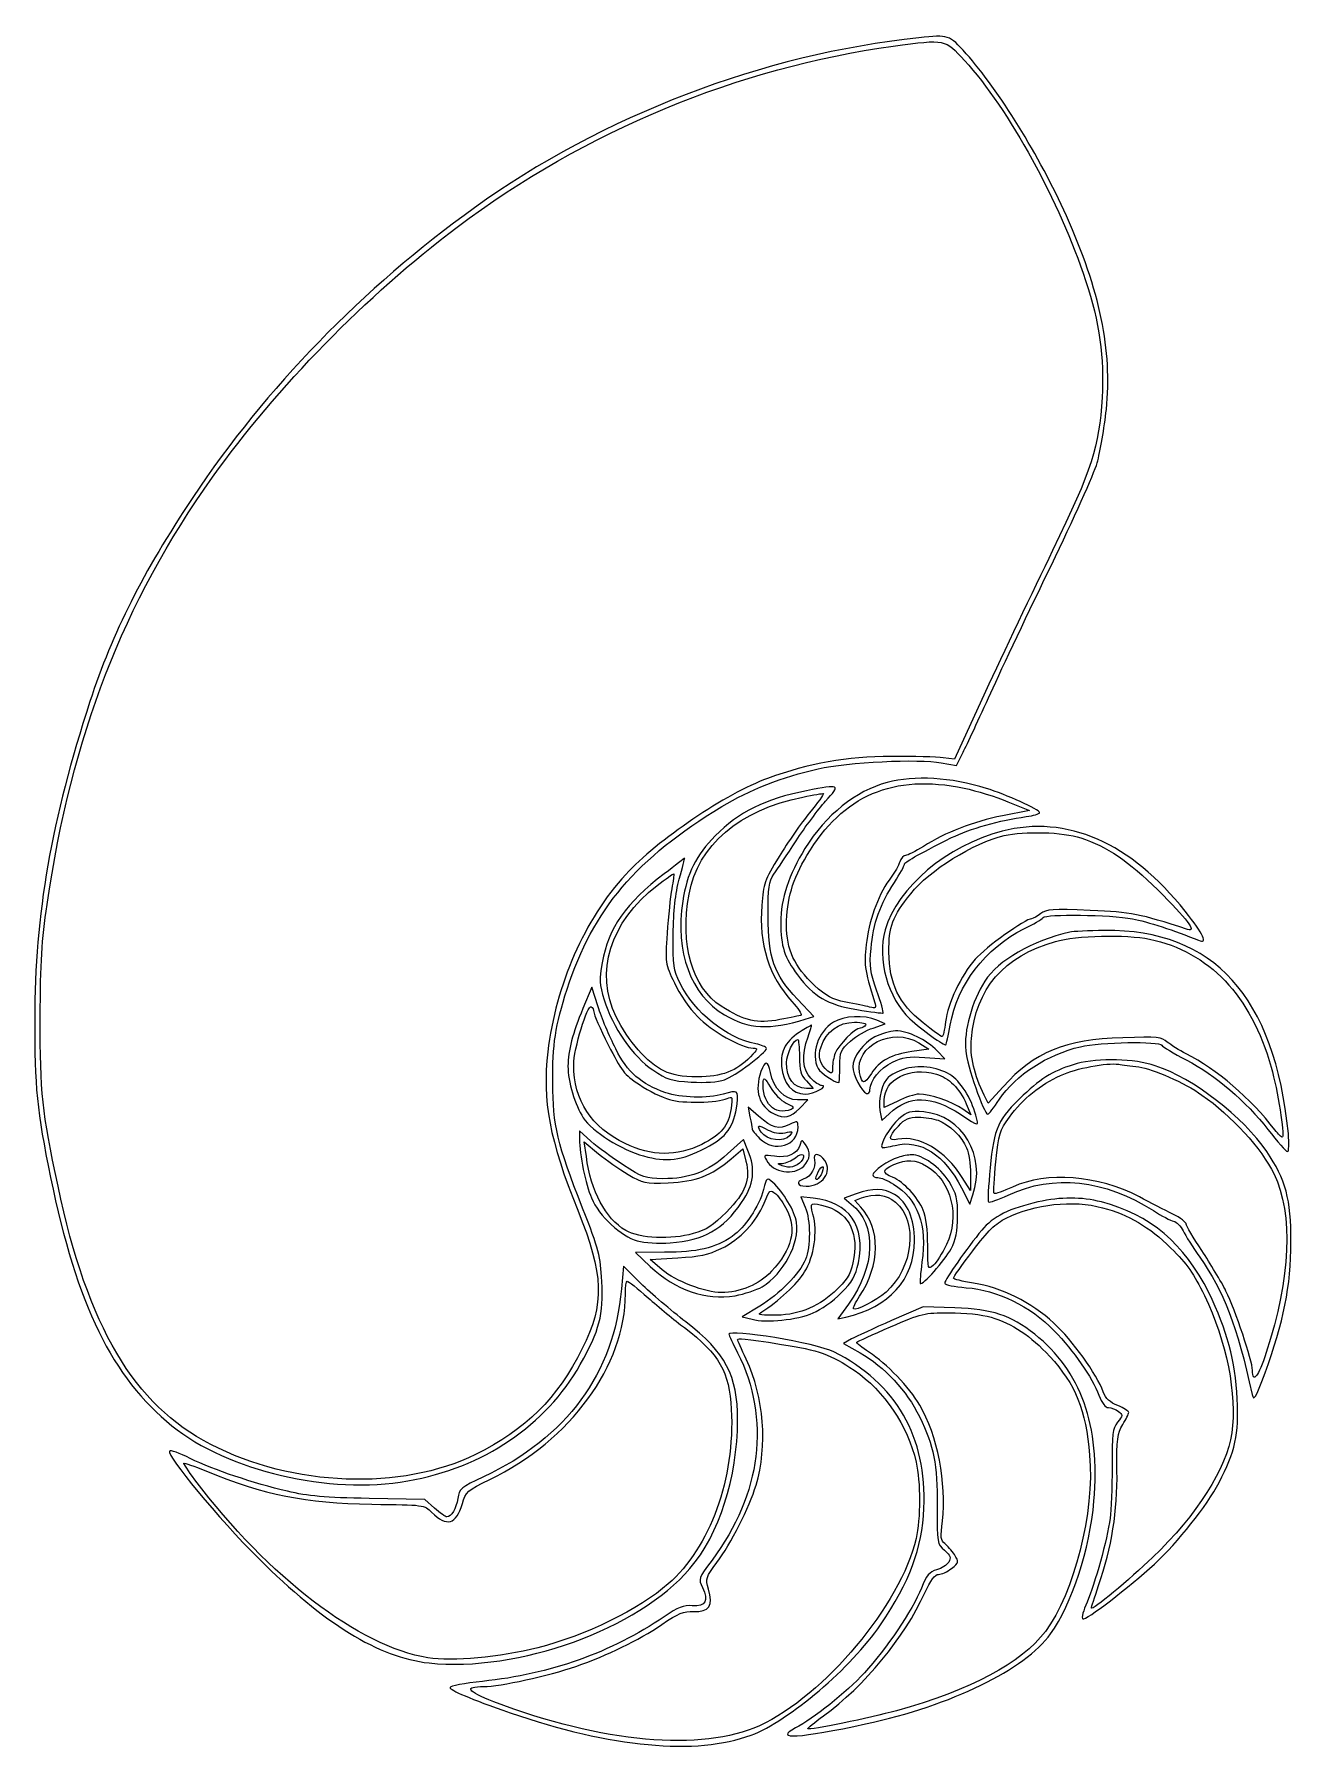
# Model space of a CAD drawing. Extents: x 31 to 468, y 202 to 801.
import ezdxf

# ---------------------------------------------------------------- set-up
doc = ezdxf.new("R2010")
doc.units = 0
doc.layers.add('Layer_1', color=7, linetype='CONTINUOUS')

msp = doc.modelspace()

# ---------------------------------------------------------------- linework, layer by layer
at = {"layer": 'Layer_1', "color": 7}
for points in [[(338.146448, 799.598924), (338.146448, 799.598924)], [(354.046448, 791.698924), (354.046448, 791.698924)], [(361.346448, 572.298924), (350.546448, 548.798924), (346.646448, 549.298924)], [(345.946448, 547.498924), (351.246448, 546.598924), (353.546448, 551.198924)], [(327.146448, 540.698924), (327.146448, 540.698924)], [(353.946448, 538.698924), (353.946448, 538.698924)], [(299.146448, 537.798924), (299.146448, 537.798924)], [(369.146448, 533.998924), (376.646448, 530.898924), (367.246448, 529.098924)], [(300.146448, 530.098924), (300.146448, 530.098924)], [(367.146448, 523.698924), (367.146448, 523.698924)], [(394.446448, 521.398924), (394.446448, 521.398924)], [(249.646448, 508.898924), (249.646448, 508.898924)], [(252.246448, 503.698924), (252.246448, 503.698924)], [(390.646448, 488.598924), (390.646448, 488.598924)], [(418.346448, 486.198924), (418.346448, 486.198924)], [(226.646448, 462.698924), (224.446448, 469.498924), (221.346448, 462.098924), (221.346448, 462.098924)], [(225.146448, 460.898924), (225.146448, 460.898924)], [(298.646448, 458.398924), (301.646448, 459.298924), (295.946448, 465.298924)], [(308.446448, 457.298924), (308.446448, 457.298924)], [(319.646448, 456.298924), (319.646448, 456.298924)], [(322.246448, 455.298924), (326.446448, 456.698924), (323.546448, 457.998924)], [(297.546448, 454.398924), (297.546448, 454.398924)], [(322.846448, 452.198924), (322.846448, 452.198924)], [(338.146448, 450.098924), (341.646448, 447.898924), (335.746448, 447.098924)], [(338.146448, 450.098924), (338.146448, 450.098924)], [(296.646448, 445.398924), (296.646448, 445.398924)], [(340.246448, 445.098924), (347.246448, 444.598924), (344.546448, 447.398924)], [(393.146448, 442.898924), (393.146448, 442.898924)], [(283.246448, 440.198924), (283.246448, 440.198924)], [(332.846448, 440.898924), (332.846448, 440.898924)], [(344.246448, 439.298924), (344.246448, 439.298924)], [(414.646448, 441.798924), (414.646448, 441.798924)], [(299.046448, 436.898924), (301.446448, 434.298924), (299.046448, 434.298924)], [(367.446448, 434.898924), (362.246448, 429.198924), (360.846448, 431.998924)], [(282.446448, 424.598924), (278.846448, 427.798924), (279.446448, 424.398924), (279.446448, 424.398924)], [(292.046448, 429.198924), (292.046448, 429.198924)], [(296.646448, 427.298924), (299.546448, 430.298924), (295.946448, 430.298924)], [(324.646448, 426.598924), (325.246448, 423.098924), (327.946448, 425.598924)], [(330.846448, 429.898924), (326.146448, 427.598924), (326.146448, 430.198924)], [(354.646448, 428.898924), (356.246448, 425.098924), (353.446448, 427.098924)], [(224.146448, 415.898924), (220.146448, 419.498924), (220.146448, 416.698924), (220.146448, 416.698924)], [(285.746448, 419.798924), (285.746448, 419.798924)], [(331.246448, 423.698924), (331.246448, 423.698924)], [(344.846448, 423.198924), (344.846448, 423.198924)], [(222.546448, 410.598924), (221.846448, 415.698924), (226.746448, 411.598924)], [(278.746448, 412.698924), (277.146448, 416.498924), (271.646448, 411.498924)], [(272.846448, 409.798924), (276.946448, 413.298924), (278.046448, 408.998924)], [(296.746448, 414.498924), (296.746448, 414.498924)], [(297.246448, 408.898924), (297.246448, 408.898924)], [(301.846448, 409.398924), (301.846448, 409.398924)], [(330.946448, 410.298924), (330.946448, 410.298924)], [(340.846448, 407.298924), (340.846448, 407.298924)], [(237.046448, 404.398924), (237.046448, 404.398924)], [(304.146448, 404.298924), (304.146448, 404.298924)], [(356.146448, 404.598924), (356.146448, 398.798924), (353.246448, 403.298924)], [(284.146448, 399.098924), (284.146448, 399.098924)], [(301.446448, 396.098924), (297.146448, 396.598924), (298.646448, 392.998924), (298.646448, 392.998924)], [(316.346448, 397.598924), (312.146448, 396.098924), (314.646448, 394.098924)], [(317.946448, 392.998924), (315.846448, 395.298924), (318.246448, 396.198924)], [(316.346448, 397.598924), (316.346448, 397.598924)], [(352.946448, 399.698924), (355.846448, 393.998924), (356.946448, 397.298924)], [(292.246448, 392.098924), (292.246448, 392.098924)], [(306.346448, 393.098924), (306.346448, 393.098924)], [(330.046448, 394.698924), (330.046448, 394.698924)], [(379.546448, 394.798924), (379.546448, 394.798924)], [(402.046448, 392.798924), (402.046448, 392.798924)], [(249.746448, 377.298924), (239.646448, 377.198924), (244.746448, 372.398924)], [(241.546448, 366.398924), (235.446448, 372.498924), (234.746448, 364.598924), (234.746448, 364.598924)], [(248.946448, 371.198924), (244.746448, 374.798924), (254.346448, 375.398924)], [(244.046448, 361.498924), (244.046448, 361.498924)], [(313.646448, 359.298924), (309.946448, 354.198924), (312.746448, 354.798924)], [(282.846448, 358.598924), (276.746448, 354.898924), (280.146448, 353.998924)], [(350.646448, 357.998924), (339.646448, 358.398924), (328.646448, 353.598924), (328.646448, 353.598924)], [(363.246448, 354.698924), (363.246448, 354.698924)], [(272.146448, 348.798924), (272.146448, 348.798924)], [(314.746448, 347.198924), (311.946448, 345.598924), (317.746448, 342.298924)], [(290.346448, 345.298924), (290.346448, 345.298924)], [(169.746448, 288.298924), (166.346448, 291.298924), (147.046448, 291.698924)]]:
    msp.add_lwpolyline(points, dxfattribs=at)
for points in [[(177.646448, 733.798924), (221.946448, 767.198924), (275.546448, 789.398924), (329.246448, 796.698924)], [(338.146448, 799.598924), (284.146448, 793.998924), (228.046448, 772.498924), (183.646448, 740.498924)], [(329.246448, 796.698924), (347.646448, 799.198924), (347.046448, 799.298924), (354.046448, 791.698924)], [(354.646448, 794.098924), (348.546448, 800.798924), (348.646448, 800.698924), (338.146448, 799.598924)], [(354.046448, 791.698924), (369.346448, 774.998924), (387.346448, 742.298924), (396.146448, 715.198924)], [(389.446448, 737.698924), (380.146448, 758.498924), (365.946448, 781.398924), (354.646448, 794.098924)], [(183.646448, 740.498924), (144.746448, 712.498924), (111.046448, 677.898924), (85.746448, 639.798924)], [(403.346448, 670.398924), (405.446448, 690.798924), (401.146448, 711.798924), (389.446448, 737.698924)], [(92.546448, 646.798924), (114.946448, 678.198924), (145.946448, 709.898924), (177.646448, 733.798924)], [(396.146448, 715.198924), (400.946448, 700.598924), (402.646448, 688.398924), (401.846448, 674.498924)], [(401.846448, 674.498924), (400.846448, 657.198924), (398.446448, 649.898924), (384.646448, 621.298924)], [(400.146448, 651.798924), (401.246448, 655.698924), (402.646448, 663.998924), (403.346448, 670.398924)], [(35.046448, 498.198924), (43.646448, 557.098924), (61.446448, 603.098924), (92.546448, 646.798924)], [(384.246448, 616.298924), (391.846448, 631.998924), (399.046448, 647.998924), (400.146448, 651.798924)], [(85.746448, 639.798924), (68.146448, 613.498924), (57.946448, 593.098924), (49.946448, 568.798924)], [(384.646448, 621.298924), (377.746448, 607.298924), (367.346448, 585.198924), (361.346448, 572.298924)], [(363.146448, 571.798924), (367.146448, 580.598924), (376.646448, 600.598924), (384.246448, 616.298924)], [(49.946448, 568.798924), (36.546448, 527.998924), (30.746448, 494.698924), (30.746448, 458.298924)], [(353.546448, 551.198924), (354.846448, 553.698924), (359.146448, 562.998924), (363.146448, 571.798924)], [(269.646448, 532.298924), (279.246448, 538.098924), (290.646448, 542.598924), (303.146448, 545.398924)], [(328.646448, 549.698924), (312.946448, 549.698924), (300.146448, 547.398924), (285.546448, 542.098924)], [(303.146448, 545.398924), (313.246448, 547.798924), (338.246448, 548.998924), (345.946448, 547.498924)], [(346.646448, 549.298924), (344.446448, 549.598924), (336.346448, 549.798924), (328.646448, 549.698924)], [(285.546448, 542.098924), (271.346448, 536.998924), (247.046448, 520.498924), (236.246448, 508.698924)], [(327.146448, 540.698924), (316.146448, 537.698924), (305.946448, 529.498924), (298.546448, 517.698924)], [(305.746448, 534.198924), (311.046448, 539.998924), (310.846448, 540.098924), (299.146448, 537.798924)], [(299.246448, 515.298924), (311.746448, 536.298924), (329.246448, 543.798924), (353.946448, 538.698924)], [(361.646448, 538.598924), (349.246448, 542.498924), (336.646448, 543.198924), (327.146448, 540.698924)], [(353.946448, 538.698924), (358.146448, 537.798924), (365.046448, 535.698924), (369.146448, 533.998924)], [(258.246448, 501.798924), (261.346448, 518.798924), (275.646448, 531.098924), (297.846448, 535.598924)], [(299.146448, 537.798924), (284.546448, 534.898924), (275.646448, 530.498924), (267.346448, 522.098924)], [(295.446448, 520.398924), (298.546448, 525.098924), (303.146448, 531.298924), (305.746448, 534.198924)], [(297.846448, 535.598924), (301.546448, 536.398924), (304.746448, 536.898924), (304.946448, 536.798924)], [(304.946448, 536.798924), (305.146448, 536.598924), (302.946448, 533.598924), (300.146448, 530.098924)], [(380.146448, 530.198924), (380.146448, 531.198924), (368.346448, 536.598924), (361.646448, 538.598924)], [(215.846448, 468.798924), (224.946448, 496.698924), (239.946448, 514.298924), (269.646448, 532.298924)], [(300.146448, 530.098924), (297.346448, 526.698924), (292.546448, 519.798924), (289.546448, 514.898924)], [(367.246448, 529.098924), (356.946448, 526.998924), (347.446448, 523.398924), (339.746448, 518.398924)], [(349.546448, 521.498924), (355.546448, 524.498924), (366.546448, 527.598924), (375.446448, 528.798924)], [(430.746448, 495.898924), (411.946448, 519.698924), (389.446448, 529.598924), (367.146448, 523.698924)], [(375.446448, 528.798924), (378.046448, 529.098924), (380.146448, 529.798924), (380.146448, 530.198924)], [(267.346448, 522.098924), (260.746448, 515.498924), (257.546448, 508.998924), (256.046448, 499.398924)], [(367.146448, 523.698924), (347.846448, 518.698924), (330.846448, 504.298924), (326.446448, 489.398924)], [(333.146448, 512.198924), (333.146448, 512.998924), (337.046448, 515.198924), (349.546448, 521.498924)], [(335.346448, 501.998924), (341.746448, 510.098924), (357.146448, 519.698924), (367.846448, 522.198924)], [(367.846448, 522.198924), (374.746448, 523.798924), (388.346448, 523.498924), (394.446448, 521.398924)], [(394.446448, 521.398924), (403.546448, 518.398924), (411.046448, 513.398924), (421.246448, 503.298924)], [(289.546448, 514.898924), (284.446448, 506.598924), (284.146448, 505.598924), (283.546448, 497.898924)], [(287.746448, 508.798924), (288.946448, 510.498924), (292.446448, 515.698924), (295.446448, 520.398924)], [(298.546448, 517.698924), (292.946448, 508.698924), (290.146448, 500.198924), (290.146448, 491.998924)], [(292.146448, 491.098924), (292.146448, 499.798924), (294.246448, 507.098924), (299.246448, 515.298924)], [(333.546448, 515.298924), (332.846448, 515.298924), (331.946448, 514.298924), (331.546448, 513.098924)], [(339.746448, 518.398924), (336.946448, 516.698924), (334.246448, 515.298924), (333.546448, 515.298924)], [(249.646448, 508.898924), (236.246448, 498.698924), (230.246448, 490.198924), (228.046448, 477.998924)], [(247.146448, 504.798924), (250.146448, 507.198924), (252.746448, 508.998924), (252.946448, 508.898924)], [(256.746448, 514.298924), (256.646448, 514.298924), (253.546448, 511.898924), (249.646448, 508.898924)], [(252.946448, 508.898924), (253.046448, 508.698924), (252.746448, 506.398924), (252.246448, 503.698924)], [(254.846448, 507.098924), (255.946448, 510.998924), (256.746448, 514.298924), (256.746448, 514.298924)], [(285.746448, 494.298924), (285.746448, 504.298924), (285.946448, 506.198924), (287.746448, 508.798924)], [(331.546448, 513.098924), (331.146448, 511.798924), (329.846448, 509.398924), (328.546448, 507.798924)], [(329.646448, 505.898924), (331.546448, 508.898924), (333.146448, 511.698924), (333.146448, 512.198924)], [(236.246448, 508.698924), (221.846448, 492.998924), (211.946448, 470.398924), (209.146448, 446.998924)], [(232.946448, 459.198924), (225.346448, 474.698924), (230.746448, 492.098924), (247.146448, 504.798924)], [(252.246448, 503.698924), (251.746448, 500.998924), (251.046448, 494.098924), (250.646448, 488.298924)], [(252.746448, 487.798924), (252.846448, 496.098924), (253.546448, 501.998924), (254.846448, 507.098924)], [(328.546448, 507.798924), (324.446448, 502.398924), (321.146448, 493.898924), (320.046448, 485.698924)], [(321.546448, 482.998924), (322.246448, 491.498924), (324.746448, 498.598924), (329.646448, 505.898924)], [(421.246448, 503.298924), (431.346448, 493.298924), (435.046448, 488.498924), (431.546448, 489.598924)], [(32.646448, 458.798924), (32.746448, 478.298924), (33.146448, 485.698924), (35.046448, 498.198924)], [(256.046448, 499.398924), (253.346448, 481.698924), (258.846448, 466.798924), (270.546448, 459.898924)], [(269.446448, 462.898924), (259.346448, 469.298924), (255.046448, 484.398924), (258.246448, 501.798924)], [(283.546448, 497.898924), (282.446448, 484.598924), (286.146448, 472.998924), (294.046448, 464.498924)], [(327.746448, 481.698924), (327.646448, 490.598924), (328.946448, 493.998924), (335.346448, 501.998924)], [(295.946448, 465.298924), (287.746448, 473.998924), (285.746448, 479.698924), (285.746448, 494.298924)], [(290.146448, 491.998924), (290.146448, 483.698924), (291.446448, 479.698924), (295.946448, 473.798924)], [(301.846448, 470.098924), (294.846448, 476.698924), (292.146448, 482.498924), (292.146448, 491.098924)], [(377.346448, 493.298924), (375.246448, 493.298924), (361.346448, 483.298924), (357.746448, 479.198924)], [(374.646448, 489.798924), (377.946448, 491.398924), (380.946448, 493.098924), (381.346448, 493.698924)], [(380.546448, 495.098924), (379.346448, 494.098924), (377.946448, 493.298924), (377.346448, 493.298924)], [(397.746448, 496.198924), (384.346448, 496.698924), (382.546448, 496.598924), (380.546448, 495.098924)], [(381.346448, 493.698924), (382.246448, 494.998924), (404.646448, 494.698924), (412.446448, 493.298924)], [(431.546448, 489.598924), (414.646448, 495.098924), (412.346448, 495.498924), (397.746448, 496.198924)], [(412.446448, 493.298924), (417.446448, 492.298924), (427.146448, 489.198924), (435.446448, 485.798924)], [(435.446448, 485.798924), (438.746448, 484.398924), (437.246448, 487.798924), (430.746448, 495.898924)], [(250.646448, 488.298924), (249.946448, 477.898924), (249.946448, 477.698924), (253.146448, 470.998924)], [(255.046448, 470.998924), (252.846448, 475.298924), (252.646448, 476.998924), (252.746448, 487.798924)], [(320.046448, 485.698924), (318.946448, 477.798924), (319.146448, 475.698924), (322.746448, 464.398924)], [(326.446448, 489.398924), (323.546448, 479.398924), (327.346448, 465.598924), (335.046448, 458.498924)], [(349.046448, 456.298924), (351.446448, 470.198924), (361.346448, 483.098924), (374.646448, 489.798924)], [(356.446448, 451.698924), (357.846448, 468.798924), (367.746448, 480.298924), (385.646448, 485.398924)], [(390.646448, 488.598924), (377.646448, 485.698924), (365.746448, 478.798924), (361.046448, 471.598924)], [(385.646448, 485.398924), (392.746448, 487.498924), (410.346448, 487.898924), (418.346448, 486.198924)], [(402.746448, 489.198924), (397.146448, 489.098924), (391.746448, 488.898924), (390.646448, 488.598924)], [(466.646448, 418.598924), (461.846448, 466.298924), (440.746448, 489.598924), (402.746448, 489.198924)], [(418.346448, 486.198924), (439.146448, 481.798924), (453.546448, 466.698924), (460.646448, 441.698924)], [(323.446448, 468.398924), (321.246448, 474.698924), (320.946448, 476.798924), (321.546448, 482.998924)], [(339.646448, 457.098924), (331.146448, 463.798924), (327.846448, 470.698924), (327.746448, 481.698924)], [(357.746448, 479.198924), (352.746448, 473.498924), (348.246448, 463.898924), (347.446448, 457.398924)], [(228.046448, 477.998924), (226.946448, 472.098924), (227.046448, 470.598924), (228.746448, 465.098924)], [(295.946448, 473.798924), (301.746448, 466.198924), (306.246448, 463.498924), (316.546448, 461.698924)], [(210.846448, 436.298924), (210.746448, 449.598924), (211.746448, 455.998924), (215.846448, 468.798924)], [(253.146448, 470.998924), (254.846448, 467.298924), (258.446448, 461.998924), (261.146448, 459.298924)], [(281.446448, 449.798924), (271.346448, 451.698924), (260.146448, 460.698924), (255.046448, 470.998924)], [(312.746448, 464.298924), (307.946448, 465.298924), (305.946448, 466.398924), (301.846448, 470.098924)], [(325.746448, 460.498924), (325.946448, 460.698924), (324.946448, 464.298924), (323.446448, 468.398924)], [(361.046448, 471.598924), (356.646448, 464.498924), (353.746448, 454.298924), (354.446448, 447.398924)], [(221.346448, 462.098924), (217.746448, 453.498924), (216.246448, 447.398924), (216.146448, 441.998924)], [(218.146448, 442.498924), (218.146448, 447.898924), (222.946448, 463.598924), (224.246448, 462.698924)], [(224.246448, 462.698924), (224.746448, 462.398924), (225.146448, 461.598924), (225.146448, 460.898924)], [(225.146448, 460.898924), (225.146448, 460.098924), (227.346448, 454.998924), (230.146448, 449.498924)], [(232.746448, 448.098924), (230.546448, 452.398924), (227.846448, 458.898924), (226.646448, 462.698924)], [(228.746448, 465.098924), (231.546448, 455.798924), (238.846448, 445.198924), (245.646448, 440.698924)], [(289.846448, 458.198924), (281.846448, 456.698924), (277.546448, 457.698924), (269.446448, 462.898924)], [(294.046448, 464.498924), (296.146448, 462.098924), (297.546448, 460.098924), (297.246448, 459.798924)], [(321.046448, 462.598924), (319.746448, 462.898924), (315.946448, 463.698924), (312.746448, 464.298924)], [(316.546448, 461.698924), (321.346448, 460.898924), (325.546448, 460.398924), (325.746448, 460.498924)], [(322.746448, 464.398924), (323.346448, 462.198924), (323.246448, 462.098924), (321.046448, 462.598924)], [(30.746448, 458.298924), (30.646448, 435.098924), (31.546448, 426.398924), (36.246448, 403.298924)], [(38.846448, 400.298924), (33.246448, 426.598924), (32.646448, 432.498924), (32.646448, 458.798924)], [(249.446448, 440.398924), (243.846448, 443.098924), (236.946448, 450.898924), (232.946448, 459.198924)], [(261.146448, 459.298924), (265.946448, 454.298924), (276.646448, 448.298924), (280.546448, 448.298924)], [(270.546448, 459.898924), (279.046448, 454.898924), (286.246448, 454.498924), (298.646448, 458.398924)], [(297.246448, 459.798924), (296.846448, 459.598924), (293.546448, 458.898924), (289.846448, 458.198924)], [(300.846448, 456.298924), (300.746448, 456.298924), (299.246448, 455.398924), (297.546448, 454.398924)], [(299.646448, 452.198924), (300.446448, 454.398924), (300.946448, 456.298924), (300.846448, 456.298924)], [(308.446448, 457.298924), (303.046448, 453.998924), (300.446448, 446.298924), (303.146448, 441.198924)], [(304.146448, 448.798924), (305.846448, 453.998924), (310.346448, 457.298924), (315.746448, 457.298924)], [(323.546448, 457.998924), (319.146448, 459.898924), (312.146448, 459.598924), (308.446448, 457.298924)], [(317.746448, 455.298924), (316.046448, 455.298924), (310.146448, 449.298924), (309.046448, 446.498924)], [(314.346448, 450.698924), (316.446448, 452.498924), (319.946448, 454.598924), (322.246448, 455.298924)], [(315.746448, 457.298924), (318.546448, 457.298924), (320.046448, 456.898924), (319.646448, 456.298924)], [(317.546448, 439.798924), (315.846448, 449.098924), (329.146448, 455.798924), (338.146448, 450.098924)], [(319.646448, 456.298924), (319.346448, 455.798924), (318.446448, 455.298924), (317.746448, 455.298924)], [(335.046448, 458.498924), (339.146448, 454.698924), (347.146448, 448.898924), (347.546448, 449.498924)], [(346.246448, 452.298924), (345.846448, 452.298924), (342.846448, 454.398924), (339.646448, 457.098924)], [(347.446448, 457.398924), (347.146448, 454.598924), (346.546448, 452.298924), (346.246448, 452.298924)], [(347.546448, 449.498924), (347.746448, 449.598924), (348.346448, 452.698924), (349.046448, 456.298924)], [(230.146448, 449.498924), (234.746448, 440.398924), (235.646448, 439.098924), (241.046448, 435.598924)], [(285.146448, 448.198924), (285.146448, 448.698924), (283.446448, 449.398924), (281.446448, 449.798924)], [(297.546448, 454.398924), (291.946448, 450.998924), (289.846448, 447.398924), (290.446448, 441.998924)], [(292.146448, 443.298924), (292.146448, 446.198924), (294.646448, 451.298924), (296.046448, 451.298924)], [(296.046448, 451.298924), (296.346448, 451.298924), (296.646448, 448.598924), (296.646448, 445.398924)], [(300.646448, 437.798924), (297.746448, 440.598924), (297.346448, 445.798924), (299.646448, 452.198924)], [(310.646448, 441.898924), (310.646448, 447.198924), (310.946448, 447.698924), (314.346448, 450.698924)], [(322.846448, 452.198924), (318.846448, 450.098924), (315.146448, 445.098924), (315.146448, 441.798924)], [(330.046448, 454.298924), (328.146448, 454.198924), (324.946448, 453.298924), (322.846448, 452.198924)], [(344.546448, 447.398924), (340.846448, 451.198924), (334.346448, 454.298924), (330.046448, 454.298924)], [(360.846448, 431.998924), (357.446448, 438.698924), (355.846448, 445.598924), (356.446448, 451.698924)], [(409.046448, 451.898924), (388.946448, 451.298924), (378.446448, 446.998924), (367.446448, 434.898924)], [(394.346448, 448.798924), (401.346448, 450.398924), (421.746448, 450.798924), (422.646448, 449.298924)], [(424.546448, 450.398924), (422.646448, 452.198924), (421.246448, 452.298924), (409.046448, 451.898924)], [(422.646448, 449.298924), (422.946448, 448.798924), (426.746448, 446.498924), (431.146448, 444.198924)], [(431.146448, 446.298924), (428.646448, 447.498924), (425.746448, 449.398924), (424.546448, 450.398924)], [(209.146448, 446.998924), (207.146448, 430.098924), (209.746448, 416.198924), (219.546448, 391.898924)], [(250.146448, 432.798924), (241.546448, 435.798924), (236.946448, 439.798924), (232.746448, 448.098924)], [(279.646448, 445.298924), (274.846448, 440.298924), (269.546448, 438.298924), (261.146448, 438.298924)], [(270.546448, 437.298924), (274.146448, 438.498924), (285.146448, 446.698924), (285.146448, 448.198924)], [(280.546448, 448.298924), (282.246448, 448.298924), (282.146448, 447.898924), (279.646448, 445.298924)], [(286.546448, 439.798924), (285.746448, 444.098924), (284.646448, 444.198924), (283.246448, 440.198924)], [(299.046448, 434.298924), (294.746448, 434.298924), (292.146448, 437.698924), (292.146448, 443.298924)], [(296.646448, 445.398924), (296.646448, 440.498924), (297.046448, 438.998924), (299.046448, 436.898924)], [(306.546448, 440.298924), (303.646448, 442.798924), (302.946448, 445.198924), (304.146448, 448.798924)], [(309.046448, 446.498924), (308.546448, 445.198924), (308.146448, 442.998924), (308.146448, 441.598924)], [(321.146448, 433.798924), (321.146448, 436.998924), (324.646448, 441.398924), (328.946448, 443.398924)], [(335.746448, 447.098924), (328.746448, 446.198924), (324.346448, 443.798924), (321.646448, 439.498924)], [(328.946448, 443.398924), (332.546448, 445.198924), (334.546448, 445.498924), (340.246448, 445.098924)], [(354.446448, 447.398924), (354.846448, 442.398924), (360.846448, 425.298924), (362.146448, 425.298924)], [(366.146448, 430.498924), (371.946448, 438.998924), (382.846448, 446.098924), (394.346448, 448.798924)], [(393.146448, 442.898924), (385.546448, 440.798924), (381.046448, 438.198924), (374.446448, 431.898924)], [(387.446448, 438.798924), (392.846448, 441.298924), (403.446448, 443.298924), (407.646448, 442.698924)], [(420.346448, 442.198924), (413.246448, 444.598924), (400.546448, 444.898924), (393.146448, 442.898924)], [(461.946448, 419.898924), (453.646448, 430.698924), (441.546448, 441.098924), (431.146448, 446.298924)], [(431.146448, 444.198924), (441.246448, 438.998924), (452.046448, 429.698924), (459.546448, 419.998924)], [(216.146448, 441.998924), (216.146448, 436.898924), (218.646448, 428.298924), (221.446448, 424.098924)], [(236.046448, 415.098924), (224.246448, 420.798924), (218.146448, 430.098924), (218.146448, 442.498924)], [(245.646448, 440.698924), (250.646448, 437.398924), (252.046448, 436.898924), (259.046448, 436.498924)], [(261.146448, 438.298924), (255.746448, 438.298924), (252.646448, 438.898924), (249.446448, 440.398924)], [(259.046448, 436.498924), (263.746448, 436.198924), (268.346448, 436.498924), (270.546448, 437.298924)], [(283.246448, 440.198924), (280.946448, 433.398924), (282.546448, 428.098924), (287.846448, 425.398924)], [(284.046448, 436.798924), (284.146448, 438.298924), (284.746448, 437.798924), (286.446448, 434.798924)], [(295.946448, 430.298924), (291.646448, 430.298924), (287.546448, 434.398924), (286.546448, 439.798924)], [(290.446448, 441.998924), (290.946448, 435.998924), (294.146448, 432.298924), (298.646448, 432.298924)], [(304.346448, 435.298924), (303.646448, 435.298924), (301.946448, 436.398924), (300.646448, 437.798924)], [(303.146448, 441.198924), (303.946448, 439.698924), (308.946448, 436.298924), (310.346448, 436.298924)], [(308.146448, 441.598924), (308.146448, 439.398924), (307.946448, 439.198924), (306.546448, 440.298924)], [(310.346448, 436.298924), (310.546448, 436.298924), (310.646448, 438.798924), (310.646448, 441.898924)], [(315.146448, 441.798924), (315.146448, 439.298924), (318.446448, 432.998924), (319.946448, 432.498924)], [(321.646448, 439.498924), (319.046448, 435.498924), (318.346448, 435.498924), (317.546448, 439.798924)], [(327.646448, 438.298924), (325.446448, 436.498924), (323.846448, 430.498924), (324.646448, 426.598924)], [(326.146448, 430.198924), (326.146448, 437.498924), (334.846448, 441.898924), (344.246448, 439.298924)], [(332.846448, 440.898924), (330.846448, 440.198924), (328.446448, 438.998924), (327.646448, 438.298924)], [(348.946448, 439.098924), (344.446448, 441.898924), (337.546448, 442.598924), (332.846448, 440.898924)], [(344.246448, 439.298924), (348.446448, 438.098924), (352.446448, 434.198924), (354.646448, 428.898924)], [(357.946448, 424.998924), (356.446448, 430.798924), (352.546448, 436.898924), (348.946448, 439.098924)], [(369.646448, 424.298924), (374.346448, 430.698924), (380.346448, 435.598924), (387.446448, 438.798924)], [(407.646448, 442.698924), (408.746448, 442.498924), (411.946448, 442.098924), (414.646448, 441.798924)], [(414.646448, 441.798924), (419.546448, 441.098924), (430.546448, 436.298924), (436.546448, 431.998924)], [(459.146448, 412.298924), (450.846448, 424.498924), (433.746448, 437.698924), (420.346448, 442.198924)], [(460.646448, 441.698924), (462.946448, 433.498924), (465.346448, 418.298924), (464.546448, 417.398924)], [(221.246448, 392.698924), (212.346448, 415.298924), (210.946448, 421.298924), (210.846448, 436.298924)], [(241.046448, 435.598924), (244.246448, 433.398924), (248.946448, 431.098924), (251.446448, 430.398924)], [(270.146448, 432.298924), (264.846448, 430.698924), (255.246448, 430.998924), (250.146448, 432.798924)], [(274.946448, 428.898924), (275.446448, 433.698924), (275.346448, 433.798924), (270.146448, 432.298924)], [(271.546448, 430.798924), (273.346448, 431.598924), (273.446448, 431.298924), (272.846448, 427.298924)], [(293.746448, 426.998924), (287.946448, 424.698924), (283.546448, 429.198924), (284.046448, 436.798924)], [(286.446448, 434.798924), (287.746448, 432.498924), (290.146448, 430.098924), (292.046448, 429.198924)], [(298.646448, 432.298924), (301.546448, 432.298924), (307.146448, 435.198924), (304.346448, 435.298924)], [(319.946448, 432.498924), (320.646448, 432.298924), (321.146448, 432.898924), (321.146448, 433.798924)], [(327.946448, 425.598924), (334.746448, 431.998924), (342.446448, 431.898924), (352.646448, 425.298924)], [(338.246448, 432.298924), (336.746448, 432.298924), (333.346448, 431.198924), (330.846448, 429.898924)], [(353.446448, 427.098924), (349.946448, 429.598924), (341.946448, 432.298924), (338.246448, 432.298924)], [(374.446448, 431.898924), (365.746448, 423.798924), (364.246448, 420.598924), (362.946448, 406.698924)], [(436.546448, 431.998924), (446.946448, 424.798924), (457.346448, 413.398924), (461.646448, 404.498924)], [(251.446448, 430.398924), (256.146448, 428.998924), (268.046448, 429.298924), (271.546448, 430.798924)], [(272.846448, 427.298924), (272.046448, 421.298924), (269.546448, 418.298924), (262.646448, 414.798924)], [(264.046448, 413.598924), (271.246448, 417.198924), (274.046448, 421.098924), (274.946448, 428.898924)], [(287.846448, 425.398924), (291.346448, 423.598924), (293.546448, 424.098924), (296.646448, 427.298924)], [(292.046448, 429.198924), (294.746448, 427.898924), (295.046448, 427.498924), (293.746448, 426.998924)], [(339.846448, 426.098924), (335.146448, 426.498924), (334.146448, 426.198924), (331.246448, 423.698924)], [(356.946448, 397.298924), (361.646448, 410.798924), (353.246448, 424.998924), (339.846448, 426.098924)], [(352.646448, 425.298924), (359.346448, 420.898924), (359.046448, 420.898924), (357.946448, 424.998924)], [(362.146448, 425.298924), (362.446448, 425.298924), (364.246448, 427.598924), (366.146448, 430.498924)], [(221.446448, 424.098924), (224.646448, 419.298924), (234.846448, 412.898924), (242.446448, 410.798924)], [(279.446448, 424.398924), (279.846448, 422.598924), (280.146448, 420.698924), (280.146448, 420.298924)], [(280.146448, 420.298924), (280.146448, 419.898924), (281.346448, 418.398924), (282.746448, 416.898924)], [(283.346448, 419.098924), (281.646448, 421.698924), (281.946448, 421.798924), (285.746448, 419.798924)], [(293.146448, 421.698924), (289.546448, 419.798924), (287.146448, 420.498924), (282.446448, 424.598924)], [(282.746448, 416.898924), (287.946448, 411.798924), (296.146448, 414.298924), (296.146448, 420.898924)], [(293.246448, 417.898924), (291.246448, 415.498924), (285.346448, 416.198924), (283.346448, 419.098924)], [(285.746448, 419.798924), (287.546448, 418.898924), (289.746448, 418.498924), (291.646448, 418.898924)], [(291.646448, 418.898924), (294.346448, 419.498924), (294.446448, 419.398924), (293.246448, 417.898924)], [(296.146448, 420.898924), (296.146448, 423.098924), (296.046448, 423.098924), (293.146448, 421.698924)], [(331.246448, 423.698924), (328.246448, 421.198924), (324.446448, 414.698924), (325.346448, 413.698924)], [(330.846448, 416.598924), (327.346448, 415.898924), (327.446448, 417.298924), (331.046448, 421.198924)], [(331.046448, 421.198924), (333.346448, 423.698924), (334.746448, 424.298924), (337.946448, 424.298924)], [(337.946448, 424.298924), (340.246448, 424.298924), (343.246448, 423.798924), (344.846448, 423.198924)], [(344.846448, 423.198924), (348.646448, 421.798924), (353.146448, 417.498924), (354.746448, 413.598924)], [(364.946448, 408.798924), (365.946448, 418.498924), (366.246448, 419.698924), (369.646448, 424.298924)], [(459.546448, 419.998924), (462.746448, 415.798924), (465.846448, 412.298924), (466.346448, 412.298924)], [(464.546448, 417.398924), (464.346448, 417.198924), (463.146448, 418.298924), (461.946448, 419.898924)], [(220.146448, 416.698924), (220.146448, 411.198924), (222.246448, 400.898924), (224.346448, 396.198924)], [(235.446448, 407.598924), (231.446448, 410.198924), (226.446448, 413.898924), (224.146448, 415.898924)], [(262.646448, 414.798924), (254.046448, 410.598924), (245.246448, 410.598924), (236.046448, 415.098924)], [(242.446448, 410.798924), (250.546448, 408.598924), (255.446448, 409.198924), (264.046448, 413.598924)], [(296.746448, 414.498924), (295.746448, 411.398924), (292.546448, 409.998924), (287.946448, 410.698924)], [(298.746448, 414.798924), (297.446448, 416.598924), (297.346448, 416.598924), (296.746448, 414.498924)], [(298.146448, 407.298924), (300.446448, 409.598924), (300.646448, 412.198924), (298.746448, 414.798924)], [(325.346448, 413.698924), (325.546448, 413.598924), (327.646448, 413.898924), (329.946448, 414.498924)], [(329.946448, 414.498924), (338.646448, 416.698924), (347.146448, 411.198924), (352.946448, 399.698924)], [(353.246448, 403.298924), (347.246448, 412.798924), (338.346448, 417.998924), (330.846448, 416.598924)], [(354.746448, 413.598924), (355.546448, 411.798924), (356.146448, 407.798924), (356.146448, 404.598924)], [(466.346448, 412.298924), (466.846448, 412.298924), (466.946448, 414.998924), (466.646448, 418.598924)], [(236.246448, 384.898924), (229.146448, 389.098924), (224.146448, 398.498924), (222.546448, 410.598924)], [(226.746448, 411.598924), (229.446448, 409.398924), (234.046448, 406.198924), (237.046448, 404.398924)], [(249.146448, 402.898924), (243.146448, 402.998924), (241.946448, 403.398924), (235.446448, 407.598924)], [(271.646448, 411.498924), (264.946448, 405.398924), (258.246448, 402.798924), (249.146448, 402.898924)], [(251.046448, 401.498924), (260.646448, 401.898924), (265.946448, 403.898924), (272.846448, 409.798924)], [(278.046448, 408.998924), (279.646448, 402.498924), (278.046448, 398.198924), (271.246448, 391.298924)], [(276.546448, 394.598924), (280.846448, 400.798924), (281.446448, 406.198924), (278.746448, 412.698924)], [(287.946448, 410.698924), (284.246448, 411.298924), (284.146448, 411.198924), (285.146448, 409.298924)], [(285.146448, 409.298924), (287.446448, 404.998924), (294.746448, 403.898924), (298.146448, 407.298924)], [(290.646448, 407.398924), (288.746448, 408.098924), (288.746448, 408.198924), (290.746448, 408.198924)], [(297.246448, 408.898924), (295.646448, 406.998924), (293.046448, 406.398924), (290.646448, 407.398924)], [(290.746448, 408.198924), (291.946448, 408.298924), (293.946448, 409.198924), (295.246448, 410.198924)], [(295.246448, 410.198924), (297.746448, 412.198924), (299.146448, 411.198924), (297.246448, 408.898924)], [(301.846448, 409.398924), (302.446448, 406.898924), (300.646448, 403.598924), (298.146448, 402.798924)], [(298.946448, 400.298924), (304.646448, 400.298924), (308.246448, 405.298924), (305.446448, 409.198924)], [(305.446448, 409.198924), (303.646448, 411.898924), (301.146448, 411.998924), (301.846448, 409.398924)], [(303.146448, 405.298924), (303.746448, 406.498924), (304.546448, 407.198924), (304.846448, 406.998924)], [(304.846448, 406.998924), (305.046448, 406.698924), (304.746448, 405.498924), (304.146448, 404.298924)], [(330.946448, 410.298924), (327.646448, 409.298924), (322.146448, 405.498924), (322.146448, 404.198924)], [(329.046448, 403.398924), (325.246448, 404.898924), (325.346448, 406.098924), (329.446448, 407.798924)], [(329.446448, 407.798924), (333.846448, 409.798924), (337.046448, 409.598924), (340.846448, 407.298924)], [(335.646448, 411.198924), (334.546448, 411.198924), (332.446448, 410.798924), (330.946448, 410.298924)], [(348.646448, 401.898924), (345.546448, 406.898924), (339.346448, 411.298924), (335.646448, 411.198924)], [(340.846448, 407.298924), (349.446448, 402.098924), (352.546448, 389.798924), (347.746448, 379.998924)], [(364.346448, 397.798924), (364.046448, 397.998924), (364.346448, 402.998924), (364.946448, 408.798924)], [(467.546448, 380.798924), (467.546448, 395.898924), (465.746448, 402.598924), (459.146448, 412.298924)], [(36.246448, 403.298924), (45.346448, 359.098924), (57.746448, 333.598924), (78.446448, 316.998924)], [(237.046448, 404.398924), (242.246448, 401.298924), (242.846448, 401.098924), (251.046448, 401.498924)], [(287.346448, 401.598924), (285.346448, 403.498924), (285.246448, 403.398924), (284.146448, 399.098924)], [(295.646448, 387.698924), (295.046448, 391.598924), (291.046448, 398.298924), (287.346448, 401.598924)], [(298.146448, 402.798924), (295.246448, 401.898924), (295.746448, 400.298924), (298.946448, 400.298924)], [(302.446448, 402.598924), (302.246448, 402.898924), (302.546448, 404.098924), (303.146448, 405.298924)], [(304.146448, 404.298924), (303.546448, 403.098924), (302.746448, 402.398924), (302.446448, 402.598924)], [(322.146448, 404.198924), (322.146448, 403.698924), (322.946448, 403.298924), (323.946448, 403.298924)], [(323.946448, 403.298924), (324.846448, 403.298924), (327.346448, 402.298924), (329.346448, 400.998924)], [(339.646448, 391.998924), (337.746448, 396.598924), (332.946448, 401.698924), (329.046448, 403.398924)], [(329.346448, 400.998924), (337.746448, 395.998924), (341.146448, 386.498924), (339.246448, 373.898924)], [(351.646448, 389.898924), (351.646448, 395.998924), (351.246448, 397.598924), (348.646448, 401.898924)], [(362.946448, 406.698924), (362.346448, 400.398924), (362.046448, 394.998924), (362.346448, 394.798924)], [(369.246448, 397.198924), (384.946448, 404.598924), (402.746448, 402.598924), (419.746448, 391.798924)], [(414.846448, 396.598924), (400.346448, 404.098924), (382.646448, 405.498924), (370.746448, 399.998924)], [(461.646448, 404.498924), (468.446448, 390.498924), (467.446448, 368.598924), (458.946448, 342.498924)], [(91.946448, 310.498924), (65.146448, 324.298924), (49.246448, 351.298924), (38.846448, 400.298924)], [(224.346448, 396.198924), (226.946448, 389.898924), (234.646448, 382.798924), (240.246448, 381.298924)], [(284.146448, 399.098924), (282.546448, 393.098924), (277.746448, 385.998924), (273.246448, 382.798924)], [(284.346448, 394.398924), (286.346448, 399.198924), (286.446448, 399.298924), (288.446448, 397.598924)], [(288.446448, 397.598924), (289.446448, 396.598924), (291.246448, 394.098924), (292.246448, 392.098924)], [(317.146448, 373.598924), (319.746448, 386.498924), (314.046448, 394.698924), (301.446448, 396.098924)], [(329.746448, 397.398924), (326.046448, 399.598924), (322.246448, 399.698924), (316.346448, 397.598924)], [(318.246448, 396.198924), (322.646448, 397.998924), (326.846448, 397.398924), (330.046448, 394.698924)], [(336.646448, 381.298924), (336.646448, 389.098924), (334.246448, 394.598924), (329.746448, 397.398924)], [(362.346448, 394.798924), (362.646448, 394.498924), (365.746448, 395.598924), (369.246448, 397.198924)], [(370.746448, 399.998924), (367.546448, 398.498924), (364.646448, 397.498924), (364.346448, 397.798924)], [(368.546448, 389.198924), (378.446448, 394.098924), (391.746448, 395.598924), (402.046448, 392.798924)], [(401.646448, 394.798924), (394.546448, 396.598924), (387.746448, 396.598924), (379.546448, 394.798924)], [(426.446448, 390.598924), (423.746448, 391.898924), (418.546448, 394.598924), (414.846448, 396.598924)], [(219.546448, 391.898924), (228.646448, 369.598924), (228.946448, 359.298924), (221.146448, 343.798924)], [(227.946448, 367.198924), (227.446448, 375.998924), (226.946448, 378.098924), (221.246448, 392.698924)], [(251.746448, 380.598924), (263.446448, 381.498924), (270.046448, 385.198924), (276.546448, 394.598924)], [(271.246448, 391.298924), (266.546448, 386.598924), (264.446448, 385.098924), (259.646448, 383.798924)], [(269.446448, 378.598924), (276.046448, 381.898924), (281.646448, 387.798924), (284.346448, 394.398924)], [(292.246448, 392.098924), (295.746448, 385.198924), (294.046448, 378.398924), (286.946448, 370.698924)], [(298.446448, 370.498924), (301.746448, 375.798924), (303.046448, 384.598924), (301.346448, 390.598924)], [(298.646448, 392.998924), (300.546448, 388.398924), (300.546448, 379.298924), (298.746448, 374.798924)], [(301.346448, 390.598924), (300.146448, 394.798924), (300.346448, 394.898924), (306.346448, 393.098924)], [(306.346448, 393.098924), (314.046448, 390.798924), (317.446448, 383.498924), (315.246448, 373.698924)], [(314.646448, 394.098924), (323.546448, 387.098924), (323.146448, 372.198924), (313.646448, 359.298924)], [(317.546448, 361.998924), (324.746448, 372.898924), (324.946448, 385.598924), (317.946448, 392.998924)], [(330.046448, 394.698924), (337.946448, 388.098924), (336.246448, 371.898924), (326.746448, 363.498924)], [(341.246448, 379.598924), (341.246448, 385.198924), (340.646448, 389.498924), (339.646448, 391.998924)], [(349.346448, 378.498924), (351.046448, 381.798924), (351.546448, 384.498924), (351.646448, 389.898924)], [(356.946448, 377.798924), (362.146448, 384.798924), (364.746448, 387.298924), (368.546448, 389.198924)], [(379.546448, 394.798924), (369.946448, 392.698924), (363.846448, 389.698924), (360.046448, 384.998924)], [(438.946448, 363.298924), (430.546448, 380.298924), (418.446448, 390.498924), (401.646448, 394.798924)], [(402.046448, 392.798924), (411.146448, 390.398924), (418.246448, 386.198924), (425.746448, 378.798924)], [(419.746448, 391.798924), (422.546448, 389.998924), (425.746448, 388.298924), (426.746448, 388.098924)], [(431.146448, 387.098924), (431.146448, 387.698924), (429.046448, 389.298924), (426.446448, 390.598924)], [(259.646448, 383.798924), (252.246448, 381.598924), (240.946448, 382.098924), (236.246448, 384.898924)], [(283.646448, 365.298924), (291.146448, 369.898924), (296.746448, 380.498924), (295.646448, 387.698924)], [(360.046448, 384.998924), (354.946448, 378.898924), (347.146448, 367.698924), (347.146448, 366.598924)], [(426.746448, 388.098924), (427.746448, 387.898924), (429.246448, 386.398924), (430.046448, 384.798924)], [(430.046448, 384.798924), (430.846448, 383.098924), (433.446448, 378.998924), (435.846448, 375.598924)], [(436.546448, 377.898924), (433.546448, 382.298924), (431.146448, 386.498924), (431.146448, 387.098924)], [(240.246448, 381.298924), (242.846448, 380.598924), (247.646448, 380.298924), (251.746448, 380.598924)], [(273.246448, 382.798924), (267.446448, 378.798924), (261.046448, 377.298924), (249.746448, 377.298924)], [(254.346448, 375.398924), (261.946448, 375.798924), (265.046448, 376.498924), (269.446448, 378.598924)], [(312.746448, 354.798924), (327.746448, 358.098924), (336.546448, 367.898924), (336.646448, 381.298924)], [(338.646448, 366.498924), (339.446448, 365.698924), (347.146448, 374.398924), (349.346448, 378.498924)], [(343.246448, 372.798924), (341.246448, 371.098924), (341.246448, 371.198924), (341.246448, 379.598924)], [(347.746448, 379.998924), (346.346448, 376.998924), (344.246448, 373.798924), (343.246448, 372.798924)], [(350.146448, 368.298924), (350.146448, 368.598924), (353.146448, 372.898924), (356.946448, 377.798924)], [(425.746448, 378.798924), (431.446448, 373.198924), (433.746448, 369.898924), (437.446448, 362.298924)], [(444.946448, 363.798924), (443.246448, 367.098924), (439.546448, 373.398924), (436.546448, 377.898924)], [(458.546448, 335.398924), (464.946448, 352.798924), (467.546448, 365.698924), (467.546448, 380.798924)], [(244.746448, 372.398924), (253.746448, 364.098924), (263.946448, 360.598924), (274.246448, 362.198924)], [(269.446448, 363.298924), (263.946448, 363.298924), (253.446448, 367.298924), (248.946448, 371.198924)], [(298.746448, 374.798924), (296.646448, 369.798924), (289.746448, 362.798924), (282.846448, 358.598924)], [(315.246448, 373.698924), (314.246448, 369.198924), (313.146448, 367.598924), (308.746448, 363.498924)], [(311.046448, 363.098924), (315.046448, 367.098924), (316.146448, 368.998924), (317.146448, 373.598924)], [(339.246448, 373.898924), (338.746448, 370.098924), (338.446448, 366.698924), (338.646448, 366.498924)], [(435.846448, 375.598924), (444.146448, 363.798924), (448.746448, 351.898924), (454.046448, 327.898924)], [(220.446448, 338.298924), (227.146448, 350.198924), (228.546448, 355.498924), (227.946448, 367.198924)], [(236.146448, 362.898924), (236.146448, 365.298924), (236.446448, 367.298924), (236.746448, 367.298924)], [(236.746448, 367.298924), (237.146448, 367.298924), (240.346448, 364.698924), (244.046448, 361.498924)], [(257.146448, 353.098924), (251.946448, 357.098924), (244.946448, 363.098924), (241.546448, 366.398924)], [(286.946448, 370.698924), (282.646448, 366.098924), (276.146448, 363.298924), (269.446448, 363.298924)], [(274.246448, 362.198924), (277.546448, 362.798924), (281.746448, 364.198924), (283.646448, 365.298924)], [(283.546448, 356.598924), (289.146448, 360.098924), (295.946448, 366.398924), (298.446448, 370.498924)], [(347.146448, 366.598924), (347.146448, 365.998924), (350.546448, 365.298924), (354.646448, 364.998924)], [(357.146448, 366.598924), (353.246448, 367.198924), (350.146448, 367.998924), (350.146448, 368.298924)], [(385.046448, 352.698924), (377.346448, 359.898924), (366.746448, 365.098924), (357.146448, 366.598924)], [(234.746448, 364.598924), (232.146448, 335.098924), (215.846448, 312.898924), (186.746448, 299.198924)], [(188.946448, 298.298924), (217.046448, 311.798924), (236.146448, 337.998924), (236.146448, 362.898924)], [(244.046448, 361.498924), (247.646448, 358.298924), (253.346448, 353.598924), (256.646448, 351.098924)], [(308.746448, 363.498924), (302.546448, 357.898924), (295.646448, 355.298924), (287.246448, 355.398924)], [(301.446448, 356.198924), (304.046448, 357.298924), (308.346448, 360.398924), (311.046448, 363.098924)], [(315.446448, 357.698924), (315.146448, 357.898924), (316.146448, 359.798924), (317.546448, 361.998924)], [(326.746448, 363.498924), (323.146448, 360.398924), (316.246448, 356.798924), (315.446448, 357.698924)], [(354.646448, 364.998924), (365.346448, 364.198924), (376.846448, 358.598924), (385.246448, 349.998924)], [(437.446448, 362.298924), (445.146448, 346.498924), (448.846448, 327.698924), (446.946448, 314.498924)], [(448.846448, 326.298924), (448.146448, 339.798924), (445.346448, 350.198924), (438.946448, 363.298924)], [(454.146448, 336.298924), (454.146448, 339.498924), (448.146448, 357.298924), (444.946448, 363.798924)], [(280.146448, 353.998924), (285.146448, 352.698924), (295.846448, 353.798924), (301.446448, 356.198924)], [(287.246448, 355.398924), (282.546448, 355.398924), (281.946448, 355.598924), (283.546448, 356.598924)], [(328.646448, 353.598924), (322.646448, 350.898924), (316.346448, 347.998924), (314.746448, 347.198924)], [(328.346448, 351.398924), (339.146448, 356.098924), (340.046448, 356.298924), (348.746448, 356.298924)], [(348.746448, 356.298924), (354.046448, 356.298924), (360.046448, 355.698924), (363.246448, 354.698924)], [(378.446448, 348.798924), (369.946448, 355.498924), (363.846448, 357.498924), (350.646448, 357.998924)], [(363.246448, 354.698924), (370.646448, 352.598924), (377.046448, 348.298924), (383.646448, 341.098924)], [(256.646448, 351.098924), (268.846448, 341.798924), (272.246448, 335.798924), (272.946448, 322.698924)], [(275.146448, 318.998924), (275.146448, 334.398924), (270.946448, 342.398924), (257.146448, 353.098924)], [(308.546448, 342.698924), (302.546448, 345.698924), (272.146448, 350.798924), (272.146448, 348.798924)], [(272.146448, 348.798924), (272.146448, 348.498924), (273.446448, 345.598924), (275.146448, 342.398924)], [(275.146448, 346.898924), (275.146448, 347.598924), (277.146448, 347.398924), (290.346448, 345.298924)], [(316.546448, 346.098924), (316.846448, 346.298924), (322.146448, 348.698924), (328.346448, 351.398924)], [(399.046448, 290.798924), (401.246448, 317.198924), (394.546448, 336.098924), (378.446448, 348.798924)], [(402.246448, 328.798924), (400.046448, 334.898924), (391.546448, 346.698924), (385.046448, 352.698924)], [(385.246448, 349.998924), (392.046448, 342.998924), (398.346448, 333.898924), (400.746448, 327.598924)], [(221.146448, 343.798924), (212.446448, 326.498924), (201.446448, 315.598924), (184.046448, 306.998924)], [(275.146448, 342.398924), (286.646448, 319.398924), (283.446448, 293.198924), (266.246448, 270.298924)], [(278.146448, 340.098924), (276.546448, 343.598924), (275.146448, 346.698924), (275.146448, 346.898924)], [(290.346448, 345.298924), (303.246448, 343.298924), (307.746448, 341.698924), (315.646448, 336.298924)], [(339.946448, 288.298924), (341.046448, 313.098924), (330.246448, 331.798924), (308.546448, 342.698924)], [(320.946448, 342.498924), (318.346448, 344.198924), (316.346448, 345.798924), (316.546448, 346.098924)], [(317.746448, 342.298924), (326.146448, 337.598924), (334.046448, 329.098924), (338.346448, 320.198924)], [(338.446448, 324.198924), (334.946448, 330.298924), (326.846448, 338.698924), (320.946448, 342.498924)], [(458.946448, 342.498924), (456.246448, 334.098924), (454.146448, 331.398924), (454.146448, 336.298924)], [(160.446448, 297.798924), (186.646448, 302.398924), (208.546448, 317.098924), (220.446448, 338.298924)], [(281.546448, 296.298924), (285.646448, 309.998924), (284.346448, 326.898924), (278.146448, 340.098924)], [(315.646448, 336.298924), (326.246448, 328.998924), (334.146448, 317.198924), (337.246448, 304.298924)], [(383.646448, 341.098924), (392.646448, 331.398924), (396.246448, 322.498924), (397.546448, 306.798924)], [(454.046448, 327.898924), (454.546448, 325.398924), (455.146448, 326.298924), (458.546448, 335.398924)], [(346.346448, 283.898924), (347.846448, 296.898924), (344.646448, 313.698924), (338.446448, 324.198924)], [(400.746448, 327.598924), (401.846448, 324.898924), (403.046448, 323.298924), (404.046448, 323.298924)], [(407.346448, 323.998924), (404.546448, 325.098924), (403.146448, 326.398924), (402.246448, 328.798924)], [(404.046448, 323.298924), (405.046448, 323.298924), (406.546448, 322.698924), (407.546448, 321.998924)], [(411.146448, 321.598924), (411.146448, 322.098924), (409.446448, 323.098924), (407.346448, 323.998924)], [(442.546448, 297.198924), (448.146448, 307.998924), (449.446448, 314.098924), (448.846448, 326.298924)], [(272.946448, 322.698924), (274.246448, 298.698924), (265.546448, 274.698924), (251.046448, 261.998924)], [(258.546448, 267.298924), (268.746448, 279.198924), (275.046448, 298.898924), (275.146448, 318.998924)], [(338.346448, 320.198924), (343.446448, 309.598924), (344.646448, 303.798924), (344.546448, 288.898924)], [(407.246448, 318.198924), (405.546448, 315.898924), (405.246448, 314.198924), (405.346448, 302.698924)], [(407.046448, 301.198924), (406.946448, 312.498924), (407.146448, 314.298924), (409.046448, 317.398924)], [(407.546448, 321.998924), (409.146448, 320.798924), (409.146448, 320.598924), (407.246448, 318.198924)], [(409.046448, 317.398924), (410.146448, 319.198924), (411.146448, 321.198924), (411.146448, 321.598924)], [(78.446448, 316.998924), (98.046448, 301.198924), (133.046448, 292.998924), (160.446448, 297.798924)], [(446.946448, 314.498924), (445.146448, 302.198924), (434.946448, 286.098924), (419.446448, 271.198924)], [(77.646448, 308.198924), (76.546448, 306.598924), (94.646448, 284.698924), (108.646448, 270.798924)], [(84.846448, 305.598924), (81.146448, 307.498924), (77.846448, 308.598924), (77.646448, 308.198924)], [(118.646448, 294.198924), (106.646448, 296.998924), (93.146448, 301.598924), (84.846448, 305.598924)], [(184.046448, 306.998924), (158.346448, 294.298924), (120.446448, 295.698924), (91.946448, 310.498924)], [(397.546448, 306.798924), (399.246448, 286.998924), (392.146448, 258.798924), (382.146448, 245.498924)], [(86.446448, 298.198924), (84.146448, 301.298924), (82.446448, 303.898924), (82.546448, 303.998924)], [(82.546448, 303.998924), (82.746448, 304.198924), (86.146448, 302.898924), (90.246448, 301.298924)], [(90.246448, 301.298924), (110.546448, 292.898924), (124.746448, 290.098924), (147.946448, 289.698924)], [(337.246448, 304.298924), (338.746448, 297.598924), (338.746448, 284.598924), (337.246448, 277.798924)], [(400.646448, 261.398924), (405.246448, 274.798924), (407.246448, 287.298924), (407.046448, 301.198924)], [(405.346448, 302.698924), (405.346448, 295.598924), (405.046448, 287.598924), (404.646448, 284.798924)], [(167.446448, 236.298924), (143.546448, 240.198924), (112.046448, 264.298924), (86.446448, 298.198924)], [(147.046448, 291.698924), (131.646448, 291.998924), (125.746448, 292.498924), (118.646448, 294.198924)], [(186.746448, 299.198924), (178.946448, 295.598924), (178.346448, 295.098924), (177.846448, 291.698924)], [(179.446448, 289.898924), (180.646448, 293.998924), (181.146448, 294.498924), (188.946448, 298.298924)], [(267.946448, 269.398924), (272.746448, 275.798924), (279.246448, 288.698924), (281.546448, 296.298924)], [(420.046448, 268.898924), (428.246448, 276.498924), (438.246448, 289.098924), (442.546448, 297.198924)], [(147.946448, 289.698924), (166.046448, 289.498924), (166.246448, 289.498924), (168.746448, 286.898924)], [(168.746448, 286.898924), (174.046448, 281.698924), (177.246448, 282.598924), (179.446448, 289.898924)], [(174.046448, 285.298924), (173.546448, 285.298924), (171.646448, 286.698924), (169.746448, 288.298924)], [(177.846448, 291.698924), (177.246448, 288.098924), (175.646448, 285.298924), (174.046448, 285.298924)], [(324.846448, 247.798924), (335.046448, 262.898924), (339.246448, 274.098924), (339.946448, 288.298924)], [(344.546448, 288.898924), (344.446448, 276.098924), (344.546448, 275.898924), (347.046448, 273.698924)], [(383.946448, 244.598924), (391.346448, 254.998924), (397.646448, 274.098924), (399.046448, 290.798924)], [(347.146448, 275.998924), (345.746448, 276.998924), (345.646448, 278.198924), (346.346448, 283.898924)], [(404.646448, 284.798924), (403.646448, 277.398924), (399.346448, 261.898924), (396.646448, 255.698924)], [(337.246448, 277.798924), (331.746448, 254.598924), (305.346448, 223.098924), (282.746448, 212.698924)], [(350.546448, 272.198924), (349.546448, 273.598924), (348.046448, 275.298924), (347.146448, 275.998924)], [(108.646448, 270.798924), (131.346448, 248.098924), (150.246448, 236.498924), (167.846448, 234.498924)], [(266.246448, 270.298924), (261.446448, 263.898924), (261.446448, 263.798924), (262.946448, 260.698924)], [(265.046448, 260.198924), (263.946448, 263.898924), (264.046448, 264.298924), (267.946448, 269.398924)], [(348.546448, 269.598924), (347.946448, 268.598924), (346.046448, 267.398924), (344.346448, 266.898924)], [(347.046448, 273.698924), (349.146448, 271.798924), (349.446448, 271.098924), (348.546448, 269.598924)], [(349.546448, 267.398924), (352.146448, 269.498924), (352.146448, 269.598924), (350.546448, 272.198924)], [(419.446448, 271.198924), (411.646448, 263.698924), (398.146448, 252.498924), (398.146448, 253.598924)], [(167.846448, 234.498924), (198.646448, 231.198924), (240.646448, 246.298924), (258.546448, 267.298924)], [(344.346448, 266.898924), (341.846448, 266.198924), (340.846448, 264.998924), (339.046448, 260.498924)], [(340.146448, 258.698924), (342.246448, 263.398924), (343.746448, 265.298924), (345.046448, 265.298924)], [(345.046448, 265.298924), (346.046448, 265.298924), (348.046448, 266.198924), (349.546448, 267.398924)], [(395.146448, 249.798924), (396.146448, 249.198924), (411.446448, 260.898924), (420.046448, 268.898924)], [(251.046448, 261.998924), (241.046448, 253.198924), (222.046448, 243.898924), (205.646448, 239.798924)], [(262.946448, 260.698924), (265.146448, 256.098924), (264.046448, 254.098924), (259.346448, 254.398924)], [(259.846448, 252.398924), (265.246448, 252.198924), (266.746448, 254.398924), (265.046448, 260.198924)], [(305.046448, 216.098924), (319.146448, 226.398924), (333.246448, 243.498924), (340.146448, 258.698924)], [(339.046448, 260.498924), (335.946448, 252.898924), (326.746448, 239.198924), (319.246448, 231.098924)], [(398.146448, 253.598924), (398.146448, 253.798924), (399.246448, 257.298924), (400.646448, 261.398924)], [(248.846448, 247.898924), (254.546448, 251.798924), (256.346448, 252.498924), (259.846448, 252.398924)], [(259.346448, 254.398924), (256.346448, 254.598924), (254.446448, 253.898924), (249.646448, 250.598924)], [(396.646448, 255.698924), (395.346448, 252.798924), (394.646448, 250.098924), (395.146448, 249.798924)], [(249.646448, 250.598924), (231.146448, 238.098924), (210.146448, 230.598924), (186.446448, 228.098924)], [(218.846448, 233.298924), (230.146448, 237.198924), (240.446448, 242.298924), (248.846448, 247.898924)], [(279.846448, 209.398924), (293.046448, 214.398924), (314.646448, 232.798924), (324.846448, 247.798924)], [(382.146448, 245.498924), (373.746448, 234.398924), (356.346448, 225.098924), (330.346448, 217.898924)], [(205.646448, 239.798924), (192.446448, 236.398924), (176.046448, 234.998924), (167.446448, 236.298924)], [(319.646448, 213.298924), (349.546448, 219.798924), (375.046448, 232.198924), (383.946448, 244.598924)], [(186.446448, 228.098924), (180.246448, 227.398924), (175.146448, 226.498924), (175.146448, 225.998924)], [(186.946448, 226.298924), (192.346448, 226.298924), (209.646448, 230.098924), (218.846448, 233.298924)], [(319.246448, 231.098924), (312.946448, 224.298924), (301.346448, 214.998924), (295.246448, 211.898924)], [(175.146448, 225.998924), (175.146448, 224.998924), (182.146448, 221.998924), (196.046448, 217.198924)], [(190.346448, 220.998924), (180.946448, 224.698924), (179.846448, 226.298924), (186.946448, 226.298924)], [(282.746448, 212.698924), (262.646448, 203.498924), (227.946448, 206.698924), (190.346448, 220.998924)], [(196.046448, 217.198924), (231.146448, 205.098924), (260.846448, 202.298924), (279.846448, 209.398924)], [(299.546448, 211.598924), (299.346448, 211.798924), (301.846448, 213.798924), (305.046448, 216.098924)], [(330.346448, 217.898924), (321.346448, 215.398924), (300.046448, 210.998924), (299.546448, 211.598924)], [(295.246448, 211.898924), (287.346448, 207.798924), (296.746448, 208.298924), (319.646448, 213.298924)]]:
    msp.add_open_spline(points, degree=3, dxfattribs=at)

doc.saveas('drawing.dxf')
